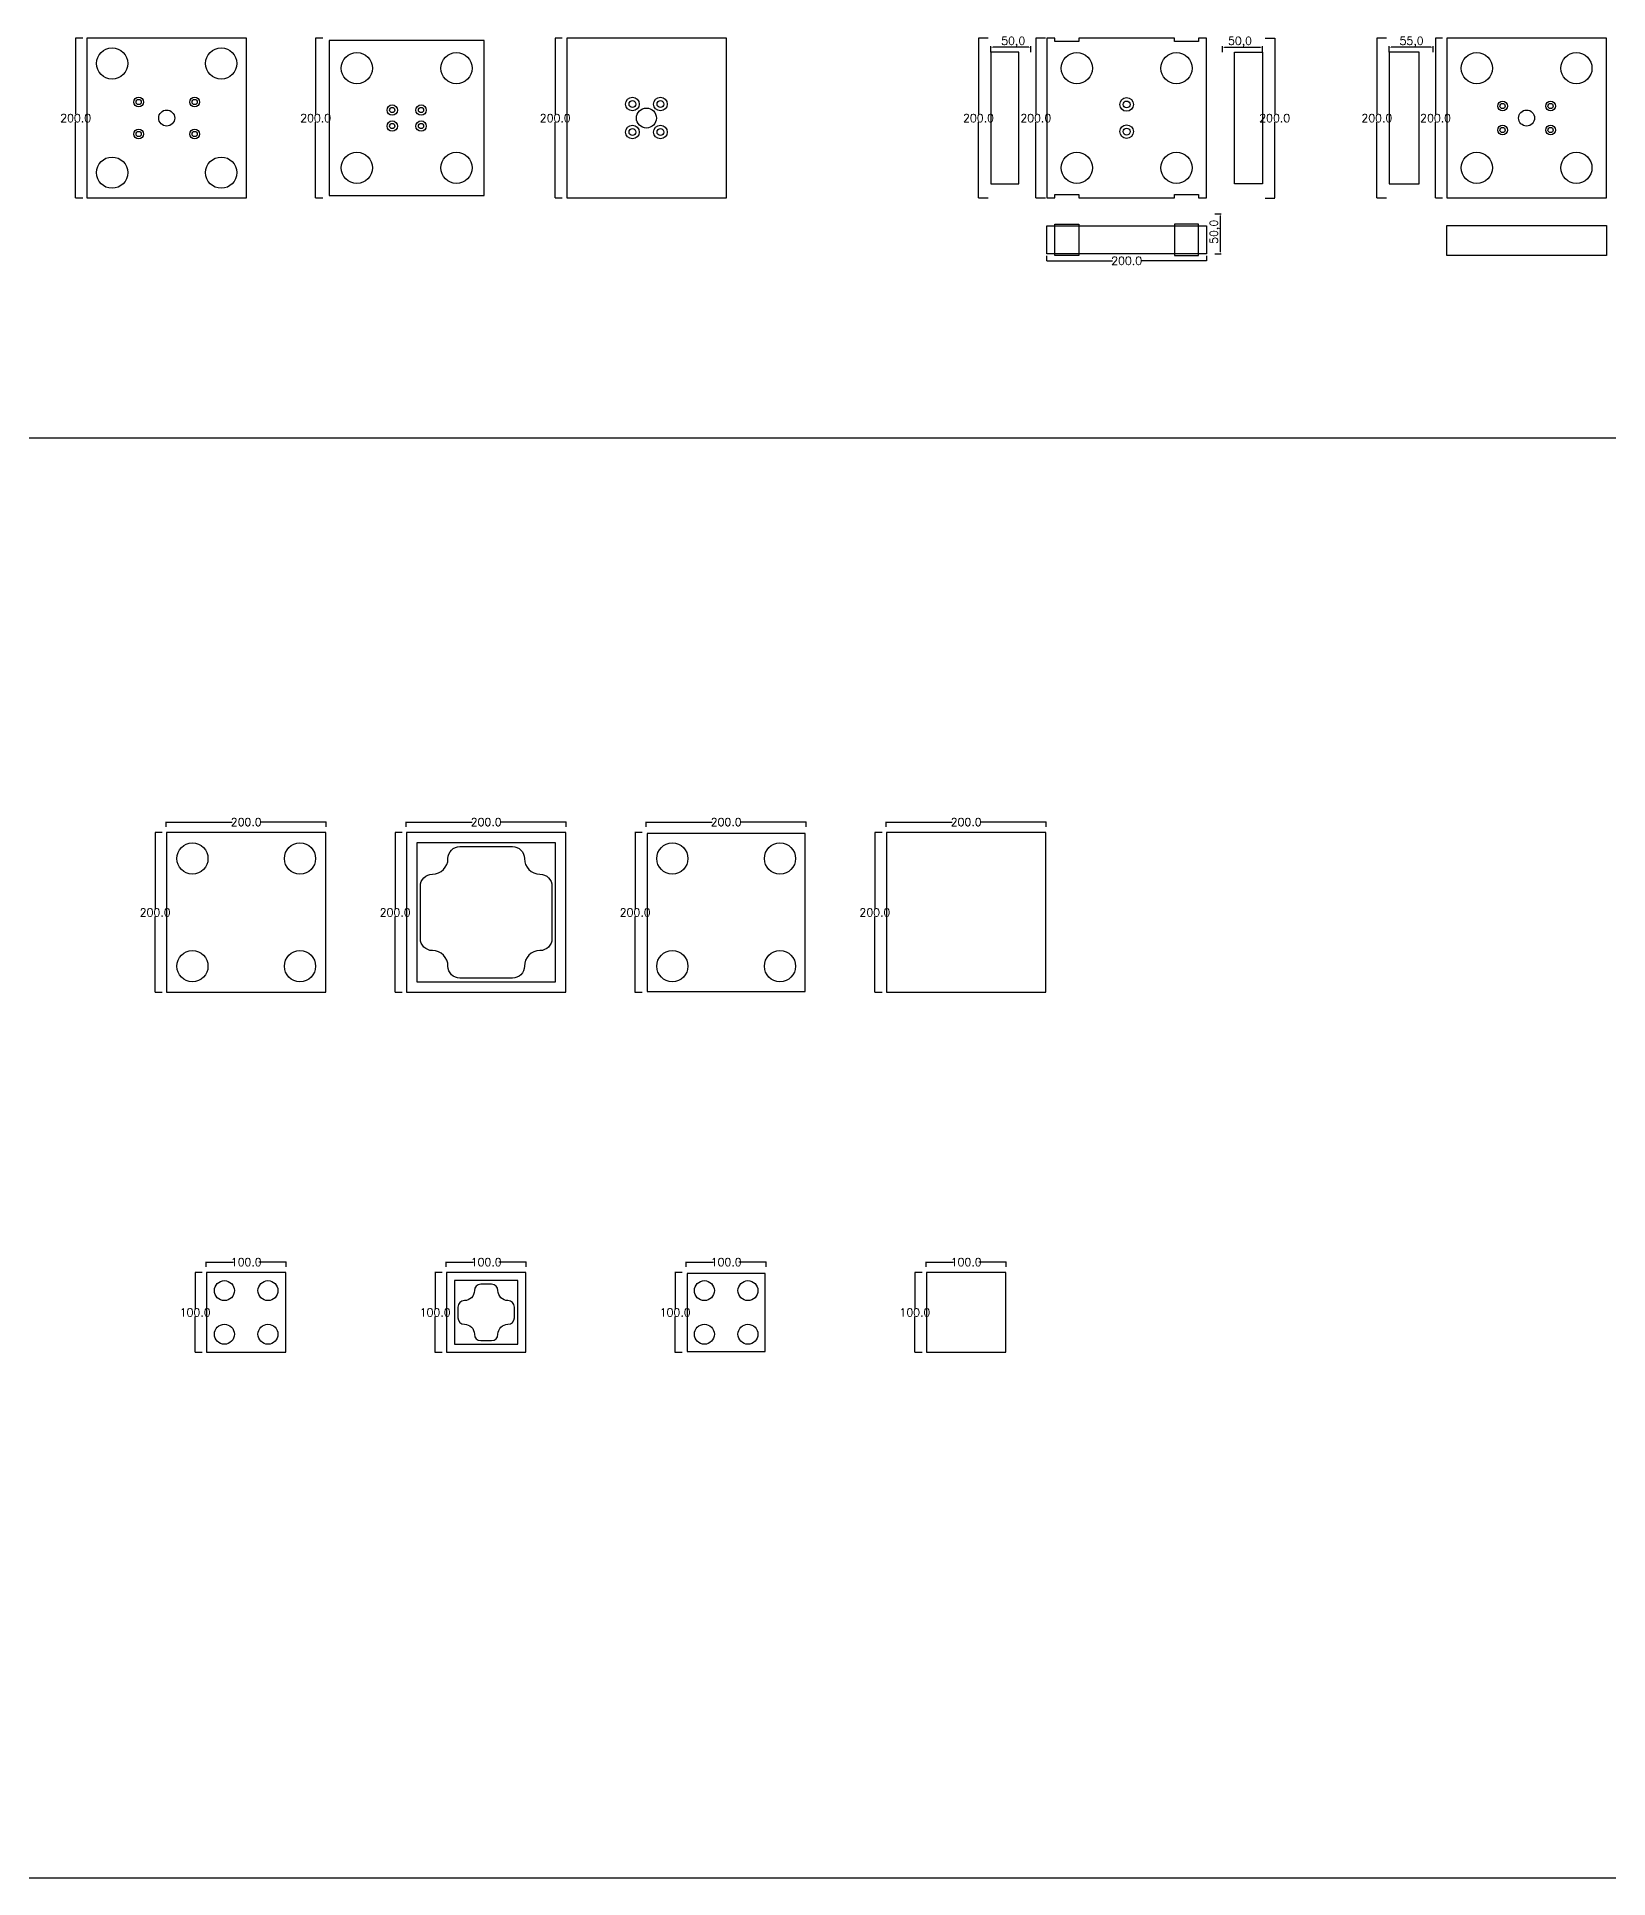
# Model space of a CAD drawing. Header units: millimetres. Extents: x 8462 to 28262, y 7372 to 16372.
# Drawn here: x 9550 to 11514, y 7372 to 9673 of the extents above; entities that cross this region are included whole.
import ezdxf

# ---------------------------------------------------------------- set-up
doc = ezdxf.new("R2010")
doc.units = ezdxf.units.MM
for name, color, linetype in [('볼트 구멍', 7, 'Continuous'), ('치구', 7, 'Continuous'), ('치수', 7, 'Continuous')]:
    doc.layers.add(name, color=color, linetype=linetype)
doc.styles.get("Standard").update_dxf_attribs({"font": 'txt.shx', "bigfont": 'whgtxt.shx'})
doc.dimstyles.new('ISO-25', dxfattribs={"dimtxt": 2.5, "dimasz": 2.5, "dimexe": 1.25, "dimexo": 0.625, "dimtad": 1, "dimtxsty": 'Standard', "dimcen": 2.5, "dimadec": 0, "dimazin": 0, "dimtfac": 1, "dimtmove": 0, "dimatfit": 3, "dimfxl": 0, "dimarcsym": 0})
doc.dimstyles.get("Standard").update_dxf_attribs({"dimtxt": 7, "dimasz": 0.18, "dimexe": 0.18, "dimexo": 0.0625, "dimgap": 0.09, "dimtad": 0, "dimtih": 1, "dimtoh": 1, "dimdec": 1, "dimzin": 0, "dimdsep": 46, "dimtxsty": 'Standard', "dimcen": 0.09, "dimadec": 0, "dimazin": 0, "dimtfac": 1, "dimtdec": 1, "dimtofl": 0, "dimtmove": 0, "dimatfit": 3, "dimfxl": 0, "dimtolj": 1, "dimtzin": 0, "dimarcsym": 0})

# ---------------------------------------------------------------- blocks, each defined once
blk = doc.blocks.new('*D2')
at = {"layer": 'Defpoints', "color": 0}
for p in [(9761.7, 8136.1), (9861.7, 8141.9), (9861.7, 8136.1)]:
    blk.add_point(p, dxfattribs=at)
at = {"layer": '치수', "color": 0, "lineweight": -2}
for p, q in [((9761.7, 8136.1), (9761.7, 8142.1)), ((9761.9, 8141.9), (9795.8, 8141.9)), ((9861.5, 8141.9), (9827.6, 8141.9)), ((9861.7, 8136.1), (9861.7, 8142.1))]:
    blk.add_line(p, q, dxfattribs=at)
at = {"layer": '치수', "color": 0}
for points in [[(9761.9, 8142), (9761.9, 8141.9), (9761.7, 8141.9)], [(9861.5, 8142), (9861.5, 8141.9), (9861.7, 8141.9)]]:
    blk.add_solid(points, dxfattribs=at)
at = {"layer": '치수', "color": 0, "insert": (9811.7, 8141.9), "char_height": 10, "attachment_point": 5}
blk.add_mtext('\\A1;100.0', dxfattribs=at)
blk = doc.blocks.new('*D13')
at = {"layer": 'Defpoints', "color": 0}
for p in [(9756.8, 8128.9), (9747.9, 8028.9), (9756.8, 8028.9)]:
    blk.add_point(p, dxfattribs=at)
at = {"layer": '치수', "color": 0, "lineweight": -2}
for p, q in [((9756.7, 8128.9), (9747.7, 8128.9)), ((9747.9, 8128.8), (9747.9, 8084)), ((9747.9, 8029.1), (9747.9, 8073.9)), ((9756.7, 8028.9), (9747.7, 8028.9))]:
    blk.add_line(p, q, dxfattribs=at)
at = {"layer": '치수', "color": 0}
for points in [[(9747.9, 8128.8), (9747.9, 8128.8), (9747.9, 8128.9)], [(9747.9, 8029.1), (9747.9, 8029.1), (9747.9, 8028.9)]]:
    blk.add_solid(points, dxfattribs=at)
at = {"layer": '치수', "color": 0, "insert": (9747.9, 8078.9), "char_height": 10, "attachment_point": 5}
blk.add_mtext('\\A1;100.0', dxfattribs=at)
blk = doc.blocks.new('*D15')
at = {"layer": 'Defpoints', "color": 0}
for p in [(10661.7, 8136.1), (10761.7, 8141.9), (10761.7, 8136.1)]:
    blk.add_point(p, dxfattribs=at)
at = {"layer": '치수', "color": 0, "lineweight": -2}
for p, q in [((10661.7, 8136.1), (10661.7, 8142.1)), ((10661.9, 8141.9), (10695.8, 8141.9)), ((10761.5, 8141.9), (10727.6, 8141.9)), ((10761.7, 8136.1), (10761.7, 8142.1))]:
    blk.add_line(p, q, dxfattribs=at)
at = {"layer": '치수', "color": 0}
for points in [[(10661.9, 8142), (10661.9, 8141.9), (10661.7, 8141.9)], [(10761.5, 8142), (10761.5, 8141.9), (10761.7, 8141.9)]]:
    blk.add_solid(points, dxfattribs=at)
at = {"layer": '치수', "color": 0, "insert": (10711.7, 8141.9), "char_height": 10, "attachment_point": 5}
blk.add_mtext('\\A1;100.0', dxfattribs=at)
blk = doc.blocks.new('*D16')
at = {"layer": 'Defpoints', "color": 0}
for p in [(10361.7, 8136.1), (10461.7, 8141.9), (10461.7, 8136.1)]:
    blk.add_point(p, dxfattribs=at)
at = {"layer": '치수', "color": 0, "lineweight": -2}
for p, q in [((10361.7, 8136.1), (10361.7, 8142.1)), ((10361.9, 8141.9), (10395.8, 8141.9)), ((10461.5, 8141.9), (10427.6, 8141.9)), ((10461.7, 8136.1), (10461.7, 8142.1))]:
    blk.add_line(p, q, dxfattribs=at)
at = {"layer": '치수', "color": 0}
for points in [[(10361.9, 8142), (10361.9, 8141.9), (10361.7, 8141.9)], [(10461.5, 8142), (10461.5, 8141.9), (10461.7, 8141.9)]]:
    blk.add_solid(points, dxfattribs=at)
at = {"layer": '치수', "color": 0, "insert": (10411.7, 8141.9), "char_height": 10, "attachment_point": 5}
blk.add_mtext('\\A1;100.0', dxfattribs=at)
blk = doc.blocks.new('*D17')
at = {"layer": 'Defpoints', "color": 0}
for p in [(10061.7, 8136.1), (10161.7, 8141.9), (10161.7, 8136.1)]:
    blk.add_point(p, dxfattribs=at)
at = {"layer": '치수', "color": 0, "lineweight": -2}
for p, q in [((10061.7, 8136.1), (10061.7, 8142.1)), ((10061.9, 8141.9), (10095.8, 8141.9)), ((10161.5, 8141.9), (10127.6, 8141.9)), ((10161.7, 8136.1), (10161.7, 8142.1))]:
    blk.add_line(p, q, dxfattribs=at)
at = {"layer": '치수', "color": 0}
for points in [[(10061.9, 8142), (10061.9, 8141.9), (10061.7, 8141.9)], [(10161.5, 8142), (10161.5, 8141.9), (10161.7, 8141.9)]]:
    blk.add_solid(points, dxfattribs=at)
at = {"layer": '치수', "color": 0, "insert": (10111.7, 8141.9), "char_height": 10, "attachment_point": 5}
blk.add_mtext('\\A1;100.0', dxfattribs=at)
blk = doc.blocks.new('*D18')
at = {"layer": 'Defpoints', "color": 0}
for p in [(10356.8, 8128.9), (10347.9, 8028.9), (10356.8, 8028.9)]:
    blk.add_point(p, dxfattribs=at)
at = {"layer": '치수', "color": 0, "lineweight": -2}
for p, q in [((10356.7, 8128.9), (10347.7, 8128.9)), ((10347.9, 8128.8), (10347.9, 8084)), ((10347.9, 8029.1), (10347.9, 8073.9)), ((10356.7, 8028.9), (10347.7, 8028.9))]:
    blk.add_line(p, q, dxfattribs=at)
at = {"layer": '치수', "color": 0}
for points in [[(10347.9, 8128.8), (10347.9, 8128.8), (10347.9, 8128.9)], [(10347.9, 8029.1), (10347.9, 8029.1), (10347.9, 8028.9)]]:
    blk.add_solid(points, dxfattribs=at)
at = {"layer": '치수', "color": 0, "insert": (10347.9, 8078.9), "char_height": 10, "attachment_point": 5}
blk.add_mtext('\\A1;100.0', dxfattribs=at)
blk = doc.blocks.new('*D19')
at = {"layer": 'Defpoints', "color": 0}
for p in [(10056.8, 8128.9), (10047.9, 8028.9), (10056.8, 8028.9)]:
    blk.add_point(p, dxfattribs=at)
at = {"layer": '치수', "color": 0, "lineweight": -2}
for p, q in [((10056.7, 8128.9), (10047.7, 8128.9)), ((10047.9, 8128.8), (10047.9, 8084)), ((10047.9, 8029.1), (10047.9, 8073.9)), ((10056.7, 8028.9), (10047.7, 8028.9))]:
    blk.add_line(p, q, dxfattribs=at)
at = {"layer": '치수', "color": 0}
for points in [[(10047.9, 8128.8), (10047.9, 8128.8), (10047.9, 8128.9)], [(10047.9, 8029.1), (10047.9, 8029.1), (10047.9, 8028.9)]]:
    blk.add_solid(points, dxfattribs=at)
at = {"layer": '치수', "color": 0, "insert": (10047.9, 8078.9), "char_height": 10, "attachment_point": 5}
blk.add_mtext('\\A1;100.0', dxfattribs=at)
blk = doc.blocks.new('*D20')
at = {"layer": 'Defpoints', "color": 0}
for p in [(10656.5, 8128.9), (10647.6, 8028.9), (10656.5, 8028.9)]:
    blk.add_point(p, dxfattribs=at)
at = {"layer": '치수', "color": 0, "lineweight": -2}
for p, q in [((10656.5, 8128.9), (10647.5, 8128.9)), ((10647.6, 8128.8), (10647.6, 8084)), ((10647.6, 8029.1), (10647.6, 8073.9)), ((10656.5, 8028.9), (10647.5, 8028.9))]:
    blk.add_line(p, q, dxfattribs=at)
at = {"layer": '치수', "color": 0}
for points in [[(10647.6, 8128.8), (10647.7, 8128.8), (10647.6, 8128.9)], [(10647.6, 8029.1), (10647.7, 8029.1), (10647.6, 8028.9)]]:
    blk.add_solid(points, dxfattribs=at)
at = {"layer": '치수', "color": 0, "insert": (10647.6, 8078.9), "char_height": 10, "attachment_point": 5}
blk.add_mtext('\\A1;100.0', dxfattribs=at)
blk = doc.blocks.new('*D21')
at = {"layer": 'Defpoints', "color": 0}
for p in [(9711.7, 8686.1), (9911.7, 8691.9), (9911.7, 8686.1)]:
    blk.add_point(p, dxfattribs=at)
at = {"layer": '치수', "color": 0, "lineweight": -2}
for p, q in [((9711.7, 8686.1), (9711.7, 8692.1)), ((9711.9, 8691.9), (9794.1, 8691.9)), ((9911.5, 8691.9), (9829.3, 8691.9)), ((9911.7, 8686.1), (9911.7, 8692.1))]:
    blk.add_line(p, q, dxfattribs=at)
at = {"layer": '치수', "color": 0}
for points in [[(9711.9, 8692), (9711.9, 8691.9), (9711.7, 8691.9)], [(9911.5, 8692), (9911.5, 8691.9), (9911.7, 8691.9)]]:
    blk.add_solid(points, dxfattribs=at)
at = {"layer": '치수', "color": 0, "insert": (9811.7, 8691.9), "char_height": 10, "attachment_point": 5}
blk.add_mtext('\\A1;200.0', dxfattribs=at)
blk = doc.blocks.new('*D28')
at = {"layer": 'Defpoints', "color": 0}
for p in [(9706.8, 8678.9), (9697.9, 8478.9), (9706.8, 8478.9)]:
    blk.add_point(p, dxfattribs=at)
at = {"layer": '치수', "color": 0, "lineweight": -2}
for p, q in [((9706.7, 8678.9), (9697.7, 8678.9)), ((9697.9, 8678.8), (9697.9, 8584)), ((9697.9, 8479.1), (9697.9, 8573.9)), ((9706.7, 8478.9), (9697.7, 8478.9))]:
    blk.add_line(p, q, dxfattribs=at)
at = {"layer": '치수', "color": 0}
for points in [[(9697.9, 8678.8), (9697.9, 8678.8), (9697.9, 8678.9)], [(9697.9, 8479.1), (9697.9, 8479.1), (9697.9, 8478.9)]]:
    blk.add_solid(points, dxfattribs=at)
at = {"layer": '치수', "color": 0, "insert": (9697.9, 8578.9), "char_height": 10, "attachment_point": 5}
blk.add_mtext('\\A1;200.0', dxfattribs=at)
blk = doc.blocks.new('*D31')
at = {"layer": 'Defpoints', "color": 0}
for p in [(10611.7, 8686.1), (10811.7, 8691.9), (10811.7, 8686.1)]:
    blk.add_point(p, dxfattribs=at)
at = {"layer": '치수', "color": 0, "lineweight": -2}
for p, q in [((10611.7, 8686.1), (10611.7, 8692.1)), ((10611.9, 8691.9), (10694.1, 8691.9)), ((10811.5, 8691.9), (10729.3, 8691.9)), ((10811.7, 8686.1), (10811.7, 8692.1))]:
    blk.add_line(p, q, dxfattribs=at)
at = {"layer": '치수', "color": 0}
for points in [[(10611.9, 8692), (10611.9, 8691.9), (10611.7, 8691.9)], [(10811.5, 8692), (10811.5, 8691.9), (10811.7, 8691.9)]]:
    blk.add_solid(points, dxfattribs=at)
at = {"layer": '치수', "color": 0, "insert": (10711.7, 8691.9), "char_height": 10, "attachment_point": 5}
blk.add_mtext('\\A1;200.0', dxfattribs=at)
blk = doc.blocks.new('*D32')
at = {"layer": 'Defpoints', "color": 0}
for p in [(10311.7, 8686.1), (10511.7, 8691.9), (10511.7, 8686.1)]:
    blk.add_point(p, dxfattribs=at)
at = {"layer": '치수', "color": 0, "lineweight": -2}
for p, q in [((10311.7, 8686.1), (10311.7, 8692.1)), ((10311.9, 8691.9), (10394.1, 8691.9)), ((10511.5, 8691.9), (10429.3, 8691.9)), ((10511.7, 8686.1), (10511.7, 8692.1))]:
    blk.add_line(p, q, dxfattribs=at)
at = {"layer": '치수', "color": 0}
for points in [[(10311.9, 8692), (10311.9, 8691.9), (10311.7, 8691.9)], [(10511.5, 8692), (10511.5, 8691.9), (10511.7, 8691.9)]]:
    blk.add_solid(points, dxfattribs=at)
at = {"layer": '치수', "color": 0, "insert": (10411.7, 8691.9), "char_height": 10, "attachment_point": 5}
blk.add_mtext('\\A1;200.0', dxfattribs=at)
blk = doc.blocks.new('*D33')
at = {"layer": 'Defpoints', "color": 0}
for p in [(10011.7, 8686.1), (10211.7, 8691.9), (10211.7, 8686.1)]:
    blk.add_point(p, dxfattribs=at)
at = {"layer": '치수', "color": 0, "lineweight": -2}
for p, q in [((10011.7, 8686.1), (10011.7, 8692.1)), ((10011.9, 8691.9), (10094.1, 8691.9)), ((10211.5, 8691.9), (10129.3, 8691.9)), ((10211.7, 8686.1), (10211.7, 8692.1))]:
    blk.add_line(p, q, dxfattribs=at)
at = {"layer": '치수', "color": 0}
for points in [[(10011.9, 8692), (10011.9, 8691.9), (10011.7, 8691.9)], [(10211.5, 8692), (10211.5, 8691.9), (10211.7, 8691.9)]]:
    blk.add_solid(points, dxfattribs=at)
at = {"layer": '치수', "color": 0, "insert": (10111.7, 8691.9), "char_height": 10, "attachment_point": 5}
blk.add_mtext('\\A1;200.0', dxfattribs=at)
blk = doc.blocks.new('*D34')
at = {"layer": 'Defpoints', "color": 0}
for p in [(10006.8, 8678.9), (9997.9, 8478.9), (10006.8, 8478.9)]:
    blk.add_point(p, dxfattribs=at)
at = {"layer": '치수', "color": 0, "lineweight": -2}
for p, q in [((10006.7, 8678.9), (9997.7, 8678.9)), ((9997.9, 8678.8), (9997.9, 8584)), ((9997.9, 8479.1), (9997.9, 8573.9)), ((10006.7, 8478.9), (9997.7, 8478.9))]:
    blk.add_line(p, q, dxfattribs=at)
at = {"layer": '치수', "color": 0}
for points in [[(9997.9, 8678.8), (9997.9, 8678.8), (9997.9, 8678.9)], [(9997.9, 8479.1), (9997.9, 8479.1), (9997.9, 8478.9)]]:
    blk.add_solid(points, dxfattribs=at)
at = {"layer": '치수', "color": 0, "insert": (9997.9, 8578.9), "char_height": 10, "attachment_point": 5}
blk.add_mtext('\\A1;200.0', dxfattribs=at)
blk = doc.blocks.new('*D35')
at = {"layer": 'Defpoints', "color": 0}
for p in [(10306.8, 8678.9), (10297.9, 8478.9), (10306.8, 8478.9)]:
    blk.add_point(p, dxfattribs=at)
at = {"layer": '치수', "color": 0, "lineweight": -2}
for p, q in [((10306.7, 8678.9), (10297.7, 8678.9)), ((10297.9, 8678.8), (10297.9, 8584)), ((10297.9, 8479.1), (10297.9, 8573.9)), ((10306.7, 8478.9), (10297.7, 8478.9))]:
    blk.add_line(p, q, dxfattribs=at)
at = {"layer": '치수', "color": 0}
for points in [[(10297.9, 8678.8), (10297.9, 8678.8), (10297.9, 8678.9)], [(10297.9, 8479.1), (10297.9, 8479.1), (10297.9, 8478.9)]]:
    blk.add_solid(points, dxfattribs=at)
at = {"layer": '치수', "color": 0, "insert": (10297.9, 8578.9), "char_height": 10, "attachment_point": 5}
blk.add_mtext('\\A1;200.0', dxfattribs=at)
blk = doc.blocks.new('*D36')
at = {"layer": 'Defpoints', "color": 0}
for p in [(10606.5, 8678.9), (10597.6, 8478.9), (10606.5, 8478.9)]:
    blk.add_point(p, dxfattribs=at)
at = {"layer": '치수', "color": 0, "lineweight": -2}
for p, q in [((10606.5, 8678.9), (10597.5, 8678.9)), ((10597.6, 8678.8), (10597.6, 8584)), ((10597.6, 8479.1), (10597.6, 8573.9)), ((10606.5, 8478.9), (10597.5, 8478.9))]:
    blk.add_line(p, q, dxfattribs=at)
at = {"layer": '치수', "color": 0}
for points in [[(10597.6, 8678.8), (10597.7, 8678.8), (10597.6, 8678.9)], [(10597.6, 8479.1), (10597.7, 8479.1), (10597.6, 8478.9)]]:
    blk.add_solid(points, dxfattribs=at)
at = {"layer": '치수', "color": 0, "insert": (10597.6, 8578.9), "char_height": 10, "attachment_point": 5}
blk.add_mtext('\\A1;200.0', dxfattribs=at)
blk = doc.blocks.new('*D637')
at = {"layer": 'Defpoints', "color": 0}
for p in [(9607.4, 9671.8), (9598.5, 9471.8), (9607.4, 9471.8)]:
    blk.add_point(p, dxfattribs=at)
at = {"layer": '치수', "color": 0, "lineweight": -2}
for p, q in [((9607.3, 9671.8), (9598.3, 9671.8)), ((9598.5, 9671.6), (9598.5, 9576.9)), ((9598.5, 9472), (9598.5, 9566.7)), ((9607.3, 9471.8), (9598.3, 9471.8))]:
    blk.add_line(p, q, dxfattribs=at)
at = {"layer": '치수', "color": 0}
for points in [[(9598.4, 9671.6), (9598.5, 9671.6), (9598.5, 9671.8)], [(9598.4, 9472), (9598.5, 9472), (9598.5, 9471.8)]]:
    blk.add_solid(points, dxfattribs=at)
at = {"layer": '치수', "color": 0, "insert": (9598.5, 9571.8), "char_height": 10, "attachment_point": 5}
blk.add_mtext('\\A1;200.0', dxfattribs=at)
blk = doc.blocks.new('*D654')
at = {"layer": 'Defpoints', "color": 0}
for p in [(9907.4, 9671.8), (9898.5, 9471.8), (9907.4, 9471.8)]:
    blk.add_point(p, dxfattribs=at)
at = {"layer": '치수', "color": 0, "lineweight": -2}
for p, q in [((9907.3, 9671.8), (9898.3, 9671.8)), ((9898.5, 9671.6), (9898.5, 9576.9)), ((9898.5, 9472), (9898.5, 9566.7)), ((9907.3, 9471.8), (9898.3, 9471.8))]:
    blk.add_line(p, q, dxfattribs=at)
at = {"layer": '치수', "color": 0}
for points in [[(9898.4, 9671.6), (9898.5, 9671.6), (9898.5, 9671.8)], [(9898.4, 9472), (9898.5, 9472), (9898.5, 9471.8)]]:
    blk.add_solid(points, dxfattribs=at)
at = {"layer": '치수', "color": 0, "insert": (9898.5, 9571.8), "char_height": 10, "attachment_point": 5}
blk.add_mtext('\\A1;200.0', dxfattribs=at)
blk = doc.blocks.new('*D655')
at = {"layer": 'Defpoints', "color": 0}
for p in [(10206.9, 9671.8), (10198, 9471.8), (10206.9, 9471.8)]:
    blk.add_point(p, dxfattribs=at)
at = {"layer": '치수', "color": 0, "lineweight": -2}
for p, q in [((10206.8, 9671.8), (10197.8, 9671.8)), ((10198, 9671.6), (10198, 9576.9)), ((10198, 9472), (10198, 9566.7)), ((10206.8, 9471.8), (10197.8, 9471.8))]:
    blk.add_line(p, q, dxfattribs=at)
at = {"layer": '치수', "color": 0}
for points in [[(10197.9, 9671.6), (10198, 9671.6), (10198, 9671.8)], [(10197.9, 9472), (10198, 9472), (10198, 9471.8)]]:
    blk.add_solid(points, dxfattribs=at)
at = {"layer": '치수', "color": 0, "insert": (10198, 9571.8), "char_height": 10, "attachment_point": 5}
blk.add_mtext('\\A1;200.0', dxfattribs=at)
blk = doc.blocks.new('*D657')
at = {"layer": 'Defpoints', "color": 0}
for p in [(11021.9, 9452.1), (11021.9, 9402.1), (11029.3, 9402.1)]:
    blk.add_point(p, dxfattribs=at)
at = {"layer": '치수', "color": 0, "lineweight": -2}
for p, q in [((11022.6, 9452.1), (11030.5, 9452.1)), ((11029.3, 9449.6), (11029.3, 9404.6)), ((11022.6, 9402.1), (11030.5, 9402.1))]:
    blk.add_line(p, q, dxfattribs=at)
at = {"layer": '치수', "color": 0}
for points in [[(11028.8, 9449.6), (11029.7, 9449.6), (11029.3, 9452.1)], [(11028.8, 9404.6), (11029.7, 9404.6), (11029.3, 9402.1)]]:
    blk.add_solid(points, dxfattribs=at)
at = {"layer": '치수', "color": 0, "insert": (11022.8, 9429.6), "char_height": 10, "attachment_point": 5, "rotation": 90}
blk.add_mtext('50,0', dxfattribs=at)
blk = doc.blocks.new('*D658')
at = {"layer": 'Defpoints', "color": 0}
for p in [(10812.3, 9399.8), (11012.3, 9399.8), (11012.3, 9393.4)]:
    blk.add_point(p, dxfattribs=at)
at = {"layer": '치수', "color": 0, "lineweight": -2}
for p, q in [((10812.3, 9399.7), (10812.3, 9393.2)), ((10812.4, 9393.4), (10894.7, 9393.4)), ((11012.1, 9393.4), (10929.9, 9393.4)), ((11012.3, 9399.7), (11012.3, 9393.2))]:
    blk.add_line(p, q, dxfattribs=at)
at = {"layer": '치수', "color": 0}
for points in [[(10812.4, 9393.4), (10812.4, 9393.3), (10812.3, 9393.4)], [(11012.1, 9393.4), (11012.1, 9393.3), (11012.3, 9393.4)]]:
    blk.add_solid(points, dxfattribs=at)
at = {"layer": '치수', "color": 0, "insert": (10912.3, 9393.4), "char_height": 10, "attachment_point": 5}
blk.add_mtext('\\A1;200.0', dxfattribs=at)
blk = doc.blocks.new('*D659')
at = {"layer": 'Defpoints', "color": 0}
for p in [(10742.5, 9660.3), (10742.5, 9653.5), (10792.5, 9653.5)]:
    blk.add_point(p, dxfattribs=at)
at = {"layer": '치수', "color": 0, "lineweight": -2}
for p, q in [((10742.5, 9654.1), (10742.5, 9661.6)), ((10790, 9660.3), (10745, 9660.3)), ((10792.5, 9654.1), (10792.5, 9661.6))]:
    blk.add_line(p, q, dxfattribs=at)
at = {"layer": '치수', "color": 0}
for points in [[(10745, 9660.7), (10745, 9659.9), (10742.5, 9660.3)], [(10790, 9660.7), (10790, 9659.9), (10792.5, 9660.3)]]:
    blk.add_solid(points, dxfattribs=at)
at = {"layer": '치수', "color": 0, "insert": (10770.5, 9666.8), "char_height": 10, "attachment_point": 5}
blk.add_mtext('50,0', dxfattribs=at)
blk = doc.blocks.new('*D660')
at = {"layer": 'Defpoints', "color": 0}
for p in [(10739.2, 9671.8), (10727.1, 9471.8), (10739.2, 9471.8)]:
    blk.add_point(p, dxfattribs=at)
at = {"layer": '치수', "color": 0, "lineweight": -2}
for p, q in [((10739.2, 9671.8), (10727, 9671.8)), ((10727.1, 9671.6), (10727.1, 9576.9)), ((10727.1, 9472), (10727.1, 9566.7)), ((10739.2, 9471.8), (10727, 9471.8))]:
    blk.add_line(p, q, dxfattribs=at)
at = {"layer": '치수', "color": 0}
for points in [[(10727.1, 9671.6), (10727.2, 9671.6), (10727.1, 9671.8)], [(10727.1, 9472), (10727.2, 9472), (10727.1, 9471.8)]]:
    blk.add_solid(points, dxfattribs=at)
at = {"layer": '치수', "color": 0, "insert": (10727.1, 9571.8), "char_height": 10, "attachment_point": 5}
blk.add_mtext('\\A1;200.0', dxfattribs=at)
blk = doc.blocks.new('*D661')
at = {"layer": 'Defpoints', "color": 0}
for p in [(10810.8, 9671.8), (10798.7, 9471.8), (10810.8, 9471.8)]:
    blk.add_point(p, dxfattribs=at)
at = {"layer": '치수', "color": 0, "lineweight": -2}
for p, q in [((10810.7, 9671.8), (10798.6, 9671.8)), ((10798.7, 9671.6), (10798.7, 9576.9)), ((10798.7, 9472), (10798.7, 9566.7)), ((10810.7, 9471.8), (10798.6, 9471.8))]:
    blk.add_line(p, q, dxfattribs=at)
at = {"layer": '치수', "color": 0}
for points in [[(10798.7, 9671.6), (10798.8, 9671.6), (10798.7, 9671.8)], [(10798.7, 9472), (10798.8, 9472), (10798.7, 9471.8)]]:
    blk.add_solid(points, dxfattribs=at)
at = {"layer": '치수', "color": 0, "insert": (10798.7, 9571.8), "char_height": 10, "attachment_point": 5}
blk.add_mtext('\\A1;200.0', dxfattribs=at)
blk = doc.blocks.new('*D662')
at = {"layer": 'Defpoints', "color": 0}
for p in [(11085.3, 9671.8), (11085.3, 9471.8), (11097.4, 9471.8)]:
    blk.add_point(p, dxfattribs=at)
at = {"layer": '치수', "color": 0, "lineweight": -2}
for p, q in [((11085.4, 9671.8), (11097.6, 9671.8)), ((11097.4, 9671.6), (11097.4, 9576.9)), ((11097.4, 9472), (11097.4, 9566.7)), ((11085.4, 9471.8), (11097.6, 9471.8))]:
    blk.add_line(p, q, dxfattribs=at)
at = {"layer": '치수', "color": 0}
for points in [[(11097.4, 9671.6), (11097.4, 9671.6), (11097.4, 9671.8)], [(11097.4, 9472), (11097.4, 9472), (11097.4, 9471.8)]]:
    blk.add_solid(points, dxfattribs=at)
at = {"layer": '치수', "color": 0, "insert": (11097.4, 9571.8), "char_height": 10, "attachment_point": 5}
blk.add_mtext('\\A1;200.0', dxfattribs=at)
blk = doc.blocks.new('*D664')
at = {"layer": 'Defpoints', "color": 0}
for p in [(11032, 9653.5), (11082, 9660.3), (11082, 9653.5)]:
    blk.add_point(p, dxfattribs=at)
at = {"layer": '치수', "color": 0, "lineweight": -2}
for p, q in [((11032, 9654.1), (11032, 9661.6)), ((11034.5, 9660.3), (11079.5, 9660.3)), ((11082, 9654.1), (11082, 9661.6))]:
    blk.add_line(p, q, dxfattribs=at)
at = {"layer": '치수', "color": 0}
for points in [[(11034.5, 9660.7), (11034.5, 9659.9), (11032, 9660.3)], [(11079.5, 9660.7), (11079.5, 9659.9), (11082, 9660.3)]]:
    blk.add_solid(points, dxfattribs=at)
at = {"layer": '치수', "color": 0, "insert": (11054, 9666.8), "char_height": 10, "attachment_point": 5}
blk.add_mtext('50,0', dxfattribs=at)
blk = doc.blocks.new('*D670')
at = {"layer": 'Defpoints', "color": 0}
for p in [(11307.4, 9671.8), (11298.5, 9471.8), (11307.4, 9471.8)]:
    blk.add_point(p, dxfattribs=at)
at = {"layer": '치수', "color": 0, "lineweight": -2}
for p, q in [((11307.3, 9671.8), (11298.3, 9671.8)), ((11298.5, 9671.6), (11298.5, 9576.9)), ((11298.5, 9472), (11298.5, 9566.7)), ((11307.3, 9471.8), (11298.3, 9471.8))]:
    blk.add_line(p, q, dxfattribs=at)
at = {"layer": '치수', "color": 0}
for points in [[(11298.4, 9671.6), (11298.5, 9671.6), (11298.5, 9671.8)], [(11298.4, 9472), (11298.5, 9472), (11298.5, 9471.8)]]:
    blk.add_solid(points, dxfattribs=at)
at = {"layer": '치수', "color": 0, "insert": (11298.5, 9571.8), "char_height": 10, "attachment_point": 5}
blk.add_mtext('\\A1;200.0', dxfattribs=at)
blk = doc.blocks.new('*D671')
at = {"layer": 'Defpoints', "color": 0}
for p in [(11237.2, 9671.8), (11225.1, 9471.8), (11237.2, 9471.8)]:
    blk.add_point(p, dxfattribs=at)
at = {"layer": '치수', "color": 0, "lineweight": -2}
for p, q in [((11237.2, 9671.8), (11225, 9671.8)), ((11225.1, 9671.6), (11225.1, 9576.9)), ((11225.1, 9472), (11225.1, 9566.7)), ((11237.2, 9471.8), (11225, 9471.8))]:
    blk.add_line(p, q, dxfattribs=at)
at = {"layer": '치수', "color": 0}
for points in [[(11225.1, 9671.6), (11225.2, 9671.6), (11225.1, 9671.8)], [(11225.1, 9472), (11225.2, 9472), (11225.1, 9471.8)]]:
    blk.add_solid(points, dxfattribs=at)
at = {"layer": '치수', "color": 0, "insert": (11225.1, 9571.8), "char_height": 10, "attachment_point": 5}
blk.add_mtext('\\A1;200.0', dxfattribs=at)
blk = doc.blocks.new('*D672')
at = {"layer": 'Defpoints', "color": 0}
for p in [(11240.5, 9660.3), (11240.5, 9653.5), (11295.5, 9653.5)]:
    blk.add_point(p, dxfattribs=at)
at = {"layer": '치수', "color": 0, "lineweight": -2}
for p, q in [((11240.5, 9654.1), (11240.5, 9661.6)), ((11293, 9660.3), (11243, 9660.3)), ((11295.5, 9654.1), (11295.5, 9661.6))]:
    blk.add_line(p, q, dxfattribs=at)
at = {"layer": '치수', "color": 0}
for points in [[(11243, 9660.7), (11243, 9659.9), (11240.5, 9660.3)], [(11293, 9660.7), (11293, 9659.9), (11295.5, 9660.3)]]:
    blk.add_solid(points, dxfattribs=at)
at = {"layer": '치수', "color": 0, "insert": (11268.5, 9666.8), "char_height": 10, "attachment_point": 5}
blk.add_mtext('55,0', dxfattribs=at)

msp = doc.modelspace()

# ---------------------------------------------------------------- linework, layer by layer
at = {"color": 6}
for p, q in [((28262.267, 9171.825), (8462.267, 9171.825)), ((28262.267, 7371.825), (8462.267, 7371.825))]:
    msp.add_line(p, q, dxfattribs=at)
at = {"layer": '볼트 구멍', "color": 6}
for centre, radius in [((9677.267, 9591.825), 6), ((9747.267, 9591.825), 6), ((10294.517, 9589.325), 8.5), ((10329.517, 9589.325), 8.5), ((9994.267, 9581.825), 6.5), ((10030.267, 9581.825), 6.5), ((11382.267, 9586.825), 6), ((11442.267, 9586.825), 6), ((9677.267, 9551.825), 6), ((9747.267, 9551.825), 6), ((9994.267, 9561.825), 6.5), ((10030.267, 9561.825), 6.5), ((10294.517, 9554.325), 8.5), ((10329.517, 9554.325), 8.5), ((11382.267, 9556.825), 6), ((11442.267, 9556.825), 6)]:
    msp.add_circle(centre, radius, dxfattribs=at)
at = {"layer": '볼트 구멍', "color": 2}
for centre in [(10912.267, 9588.825), (10912.267, 9554.825)]:
    msp.add_circle(centre, 8.5, dxfattribs=at)
at = {"layer": '볼트 구멍', "color": 3}
for centre, radius in [((9677.267, 9591.825), 3.25), ((9712.267, 9571.825), 10), ((9747.267, 9591.825), 3.25), ((9994.267, 9581.825), 3.25), ((10030.267, 9581.825), 3.25), ((10294.517, 9589.325), 4.25), ((10312.017, 9571.825), 12.5), ((10329.517, 9589.325), 4.25), ((10912.267, 9588.825), 4.25), ((11382.267, 9586.825), 3.25), ((11412.267, 9571.825), 10), ((11442.267, 9586.825), 3.25), ((9677.267, 9551.825), 3.25), ((9747.267, 9551.825), 3.25), ((9994.267, 9561.825), 3.25), ((10030.267, 9561.825), 3.25), ((10294.517, 9554.325), 4.25), ((10329.517, 9554.325), 4.25), ((10912.267, 9554.825), 4.25), ((11382.267, 9556.825), 3.25), ((11442.267, 9556.825), 3.25)]:
    msp.add_circle(centre, radius, dxfattribs=at)
at = {"layer": '치구'}
for points in [[(9612.517, 9671.575), (9612.517, 9472.075), (9812.017, 9472.075), (9812.017, 9671.575)], [(9915.517, 9668.575), (9915.517, 9475.075), (10109.017, 9475.075), (10109.017, 9668.575)], [(10212.517, 9671.575), (10212.517, 9472.075), (10412.017, 9472.075), (10412.017, 9671.575)], [(10812.517, 9472.075), (10822.517, 9472.075), (10822.517, 9476.075), (10852.517, 9476.075), (10852.517, 9472.075), (10972.017, 9472.075), (10972.017, 9476.075), (11002.017, 9476.075), (11002.017, 9472.075), (11012.017, 9472.075), (11012.017, 9671.575), (11002.017, 9671.575), (11002.017, 9667.575), (10972.017, 9667.575), (10972.017, 9671.575), (10852.517, 9671.575), (10852.517, 9667.575), (10822.517, 9667.575), (10822.517, 9671.575), (10812.517, 9671.575)], [(11312.517, 9671.575), (11312.517, 9472.075), (11512.017, 9472.075), (11512.017, 9671.575)], [(10777.517, 9654.175), (10742.517, 9654.175), (10742.517, 9489.475), (10777.517, 9489.475)], [(11047.017, 9654.175), (11082.017, 9654.175), (11082.017, 9489.475), (11047.017, 9489.475)], [(11278.017, 9654.175), (11240.517, 9654.175), (11240.517, 9489.475), (11278.017, 9489.475)], [(10812.517, 9437.075), (11012.017, 9437.075), (11012.017, 9402.075), (10812.517, 9402.075)], [(11312.517, 9437.575), (11512.017, 9437.575), (11512.017, 9400.075), (11312.517, 9400.075)], [(9711.934, 8678.697), (9711.934, 8479.197), (9911.434, 8479.197), (9911.434, 8678.697)], [(10011.934, 8678.697), (10011.934, 8479.197), (10211.434, 8479.197), (10211.434, 8678.697)], [(10312.934, 8677.697), (10312.934, 8480.197), (10510.434, 8480.197), (10510.434, 8677.697)], [(10611.934, 8678.697), (10611.934, 8479.197), (10811.434, 8479.197), (10811.434, 8678.697)], [(10024.934, 8665.697), (10024.934, 8492.197), (10198.434, 8492.197), (10198.434, 8665.697)], [(9761.934, 8128.697), (9761.934, 8029.197), (9861.434, 8029.197), (9861.434, 8128.697)], [(10061.934, 8128.697), (10061.934, 8029.197), (10161.434, 8029.197), (10161.434, 8128.697)], [(10362.934, 8127.697), (10362.934, 8030.197), (10460.434, 8030.197), (10460.434, 8127.697)], [(10661.934, 8128.697), (10661.934, 8029.197), (10761.434, 8029.197), (10761.434, 8128.697)], [(10071.934, 8118.697), (10071.934, 8039.197), (10151.434, 8039.197), (10151.434, 8118.697)]]:
    msp.add_lwpolyline(points, close=True, dxfattribs=at)
at = {"layer": '치구', "color": 1}
for points in [[(10822.517, 9439.075), (10852.517, 9439.075), (10852.517, 9400.077), (10822.517, 9400.077)], [(11002.017, 9439.075), (10972.017, 9439.075), (10972.017, 9400.077), (11002.017, 9400.077)]]:
    msp.add_lwpolyline(points, close=True, dxfattribs=at)
at = {"layer": '치구'}
msp.add_lwpolyline([(10078.934, 8661.197), (10144.434, 8661.197, -0.41421365), (10159.434, 8646.197, 0.41421347), (10178.934, 8626.697, -0.41421338), (10193.934, 8611.697), (10193.934, 8546.197, -0.41421338), (10178.934, 8531.197, 0.41421347), (10159.434, 8511.697, -0.41421365), (10144.434, 8496.697), (10078.934, 8496.697, -0.41421365), (10063.934, 8511.697, 0.41421347), (10044.434, 8531.197, -0.41421338), (10029.434, 8546.197), (10029.434, 8611.697, -0.41421338), (10044.434, 8626.697, 0.41421347), (10063.934, 8646.197, -0.41421365)], format="xyb", close=True, dxfattribs=at)
at = {"layer": '치구', "color": 0}
msp.add_lwpolyline([(10076.434, 8085.697), (10076.434, 8072.197, 0.41421356), (10084.434, 8064.197, -0.41421356), (10096.934, 8051.697, 0.41421356), (10104.934, 8043.697), (10118.434, 8043.697, 0.41421356), (10126.434, 8051.697, -0.41421356), (10138.934, 8064.197, 0.41421356), (10146.934, 8072.197), (10146.934, 8085.697, 0.41421356), (10138.934, 8093.697, -0.41421356), (10126.434, 8106.197, 0.41421356), (10118.434, 8114.197), (10104.934, 8114.197, 0.41421356), (10096.934, 8106.197, -0.41421356), (10084.434, 8093.697, 0.41421356)], format="xyb", close=True, dxfattribs=at)
at = {"layer": '치구'}
for centre in [(9644.017, 9640.075), (9780.517, 9640.075), (9950.017, 9634.075), (10074.517, 9634.075), (10850.017, 9634.075), (10974.517, 9634.075), (11350.017, 9634.075), (11474.517, 9634.075), (9950.017, 9509.575), (10074.517, 9509.575), (10850.017, 9509.575), (10974.517, 9509.575), (11350.017, 9509.575), (11474.517, 9509.575), (9644.017, 9503.575), (9780.517, 9503.575), (9744.434, 8646.197), (9878.934, 8646.197), (10344.434, 8646.197), (10478.934, 8646.197), (9744.434, 8511.697), (9878.934, 8511.697), (10344.434, 8511.697), (10478.934, 8511.697)]:
    msp.add_circle(centre, 19.5, dxfattribs=at)
at = {"layer": '치구', "color": 0}
for centre in [(9784.434, 8106.197), (9838.934, 8106.197), (10384.434, 8106.197), (10438.934, 8106.197), (9784.434, 8051.697), (9838.934, 8051.697), (10384.434, 8051.697), (10438.934, 8051.697)]:
    msp.add_circle(centre, 12.5, dxfattribs=at)

# ---------------------------------------------------------------- dimensions: what is measured, and where the dimension line sits
at = {"layer": '치수', "color": 4}
for base, p1, p2, picture, middle in [((9598.471, 9471.825), (9607.376, 9671.825), (9607.376, 9471.825), '*D637', (9598.471, 9571.825)), ((9898.471, 9471.825), (9907.376, 9671.825), (9907.376, 9471.825), '*D654', (9898.471, 9571.825)), ((10197.971, 9471.825), (10206.876, 9671.825), (10206.876, 9471.825), '*D655', (10197.971, 9571.825)), ((10727.149, 9471.825), (10739.219, 9671.825), (10739.219, 9471.825), '*D660', (10727.149, 9571.825)), ((10798.737, 9471.825), (10810.807, 9671.825), (10810.807, 9471.825), '*D661', (10798.737, 9571.825)), ((11097.385, 9471.825), (11085.315, 9671.825), (11085.315, 9471.825), '*D662', (11097.385, 9571.825)), ((11225.149, 9471.825), (11237.219, 9671.825), (11237.219, 9471.825), '*D671', (11225.149, 9571.825)), ((11298.471, 9471.825), (11307.376, 9671.825), (11307.376, 9471.825), '*D670', (11298.471, 9571.825)), ((9697.888, 8478.947), (9706.793, 8678.947), (9706.793, 8478.947), '*D28', (9697.888, 8578.947)), ((9997.888, 8478.947), (10006.793, 8678.947), (10006.793, 8478.947), '*D34', (9997.888, 8578.947)), ((10297.888, 8478.947), (10306.793, 8678.947), (10306.793, 8478.947), '*D35', (10297.888, 8578.947)), ((10597.638, 8478.947), (10606.543, 8678.947), (10606.543, 8478.947), '*D36', (10597.638, 8578.947)), ((9747.888, 8028.947), (9756.793, 8128.947), (9756.793, 8028.947), '*D13', (9747.888, 8078.947)), ((10047.888, 8028.947), (10056.793, 8128.947), (10056.793, 8028.947), '*D19', (10047.888, 8078.947)), ((10347.888, 8028.947), (10356.793, 8128.947), (10356.793, 8028.947), '*D18', (10347.888, 8078.947)), ((10647.638, 8028.947), (10656.543, 8128.947), (10656.543, 8028.947), '*D20', (10647.638, 8078.947))]:
    dim = msp.add_linear_dim(base=base, p1=p1, p2=p2, angle=90, dimstyle='Standard', override={"dimtxt": 10}, dxfattribs=at)
    dim.commit()
    dim.dimension.update_dxf_attribs({"geometry": picture, "text_midpoint": middle})
for base, p1, p2, angle, picture, middle in [((10742.517, 9660.302), (10792.517, 9653.525), (10742.517, 9653.525), 180, '*D659', (10770.517, 9660.302)), ((11240.517, 9660.302), (11295.517, 9653.525), (11240.517, 9653.525), 180, '*D672', (11268.517, 9660.302)), ((11029.265, 9402.075), (11021.947, 9452.075), (11021.947, 9402.075), 270, '*D657', (11029.265, 9429.575))]:
    dim = msp.add_linear_dim(base=base, p1=p1, p2=p2, angle=angle, dimstyle='ISO-25', override={"dimtxt": 10, "dimdec": 1, "dimzin": 0, "dimtdec": 1}, dxfattribs=at)
    dim.commit()
    dim.dimension.update_dxf_attribs({"geometry": picture, "text_midpoint": middle, "dimtype": 160})
for base, p1, p2, dimstyle, override, picture, middle in [((11082.017, 9660.302), (11032.017, 9653.525), (11082.017, 9653.525), 'ISO-25', {"dimtxt": 10, "dimdec": 1, "dimzin": 0, "dimtdec": 1}, '*D664', (11054.017, 9660.302)), ((11012.267, 9393.353), (10812.267, 9399.75), (11012.267, 9399.75), 'Standard', {"dimtxt": 10}, '*D658', (10912.267, 9393.353))]:
    dim = msp.add_linear_dim(base=base, p1=p1, p2=p2, dimstyle=dimstyle, override=override, dxfattribs=at)
    dim.commit()
    dim.dimension.update_dxf_attribs({"geometry": picture, "text_midpoint": middle, "dimtype": 160})
for base, p1, p2, picture, middle in [((9911.684, 8691.937), (9711.684, 8686.054), (9911.684, 8686.054), '*D21', (9811.684, 8691.937)), ((10211.684, 8691.937), (10011.684, 8686.054), (10211.684, 8686.054), '*D33', (10111.684, 8691.937)), ((10511.684, 8691.937), (10311.684, 8686.054), (10511.684, 8686.054), '*D32', (10411.684, 8691.937)), ((10811.684, 8691.937), (10611.684, 8686.054), (10811.684, 8686.054), '*D31', (10711.684, 8691.937)), ((9861.684, 8141.937), (9761.684, 8136.054), (9861.684, 8136.054), '*D2', (9811.684, 8141.937)), ((10161.684, 8141.937), (10061.684, 8136.054), (10161.684, 8136.054), '*D17', (10111.684, 8141.937)), ((10461.684, 8141.937), (10361.684, 8136.054), (10461.684, 8136.054), '*D16', (10411.684, 8141.937)), ((10761.684, 8141.937), (10661.684, 8136.054), (10761.684, 8136.054), '*D15', (10711.684, 8141.937))]:
    dim = msp.add_linear_dim(base=base, p1=p1, p2=p2, dimstyle='Standard', override={"dimtxt": 10}, dxfattribs=at)
    dim.commit()
    dim.dimension.update_dxf_attribs({"geometry": picture, "text_midpoint": middle})

doc.saveas('drawing.dxf')
